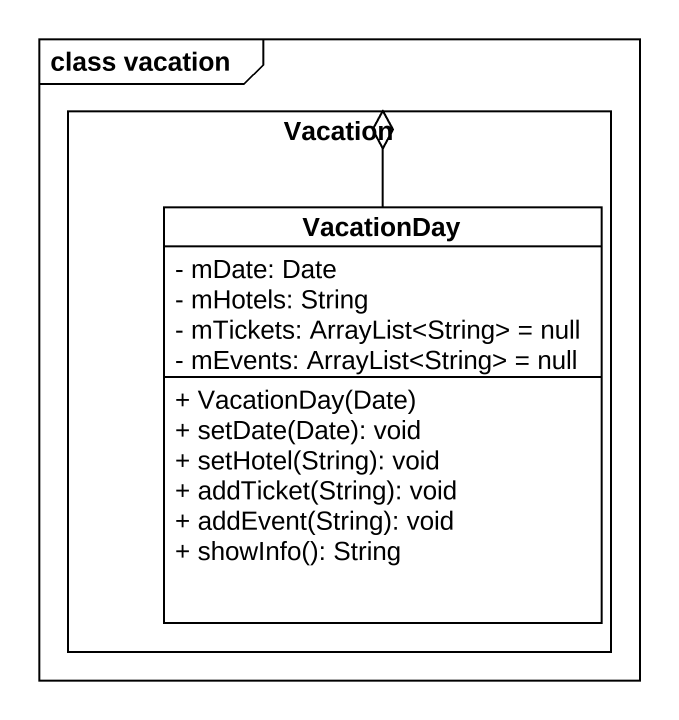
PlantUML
@startuml
mainframe class vacation
hide circle
hide empty members
skinparam classAttributeIconSize 0
rectangle Vacation {
  class VacationDay {
    - mDate: Date
    - mHotels: String
    - mTickets: ArrayList<String> = null
    - mEvents: ArrayList<String> = null
    + VacationDay(Date)
    + setDate(Date): void
    + setHotel(String): void
    + addTicket(String): void
    + addEvent(String): void
    + showInfo(): String
  }
}
VacationDay -up-o Vacation
@enduml
